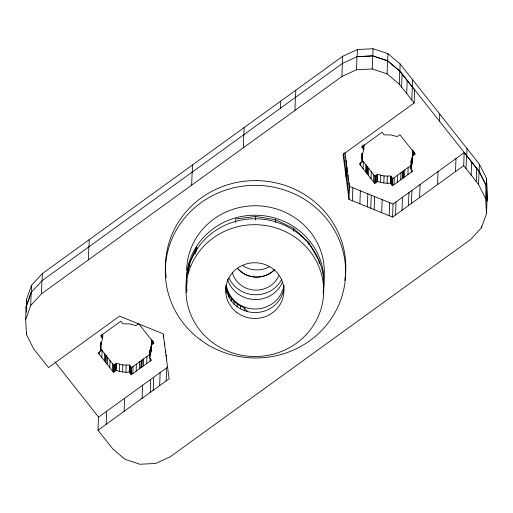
<?xml version="1.0" encoding="UTF-8"?>
<svg xmlns="http://www.w3.org/2000/svg" width="513" height="513" viewBox="0 0 513 513"><rect width="100%" height="100%" fill="white"/><g stroke="black" fill="none" stroke-linecap="round" stroke-linejoin="round"><path stroke-width="0.77" d="M25.65 319.682L30.722 305.459L41.482 293.802L341.876 76.495L356.529 69.762L356.984 56.738L372.675 55.943L387.546 60.842L399.755 71.179L414.613 89.974L414.158 103.004L343.069 154.432L348.987 199.403L392.605 217.102L393.061 204.071L464.156 152.643L479.02 171.445L486.093 185.494L486.965 200.519L486.516 213.543L481.444 227.772L470.684 239.424L170.29 456.737L155.631 463.463L139.946 464.259L125.076 459.359L112.866 449.022L98.002 430.221L169.098 378.786L163.179 333.822L119.555 316.123L48.459 367.552L33.602 348.757L26.529 334.707L25.65 319.682L26.105 306.659L31.178 292.436L42.072 280.682L42.316 273.576L342.71 56.263L357.369 49.537L373.054 48.741L387.924 53.641L400.134 63.978L479.399 164.243L486.471 178.293L487.35 193.318L487.1 200.423L486.568 201.917M26.426 309.724L26.484 299.457L31.556 285.228L42.316 273.576M26.529 334.707L26.605 332.405M30.722 305.459L31.178 292.436M31.556 285.228L31.306 292.333L26.24 306.562M41.482 293.802L41.938 280.778L342.466 63.368L342.71 56.263M88.416 259.847L88.871 246.824M89.006 246.727L89.256 239.622M99.304 354.374L99.387 352.001M151.598 342.665C151.143 347.692 148.68 352.264 149.488 357.478L151.54 360.075L131.296 374.714L131.546 367.609L129.494 365.019L122.851 364.961L116.451 363.262L116.201 370.367L113.495 372.323L98.143 352.899L100.849 350.943L100.734 345.39M100.651 347.756L100.971 342.222M98.002 430.221L98.458 417.197L167.783 367.039M100.849 350.943L100.997 342.248M101.612 337.169L101.696 334.797M102.318 338.061L102.459 334.117M101.863 357.606L102.113 350.501M100.888 344.589L102.638 338.471L102.78 334.521M104.421 360.844L104.671 353.739M105.582 362.319L105.832 355.214L100.83 348.885M105.781 362.576L105.832 355.214M105.941 362.768L106.031 355.471M107.223 364.39L107.473 357.285L106.185 355.663M106.165 424.315L106.621 411.291M109.776 367.622L110.026 360.517M112.334 370.854L112.584 363.749M113.495 372.323L113.745 365.218L107.473 357.285M113.918 372.021L114.168 364.916M114.848 371.348L115.098 364.243M115.778 370.675L116.028 363.57M131.296 374.714L129.244 372.124L125.916 372.303L119.349 371.418L119.6 364.313M122.607 372.066L122.851 364.961M124.12 411.323L124.576 398.3M125.916 372.303L126.166 365.198M129.244 372.124L129.494 365.019M129.565 372.528L129.815 365.423M130.27 373.419L130.52 366.314M130.975 374.31L131.225 367.205M132.809 373.624L133.053 366.519M136.131 371.22L136.381 364.115M139.453 368.815L139.703 361.71M140.966 367.725L141.21 360.62L150.277 354.06M141.19 367.565L141.441 360.459M141.421 367.404L141.665 360.299M141.639 367.237L141.889 360.132M141.864 367.071L142.114 359.966M142.082 398.332L142.537 385.308M143.377 365.981L143.627 358.876M146.699 363.57L146.949 356.464M149.809 357.882L149.732 350.373M150.027 361.165L150.136 358.01M149.488 357.478L150.572 354.464L150.816 347.359M150.572 354.464L151.47 348.18L151.463 339.471M151.232 351.354L151.482 344.249M151.47 348.18L151.579 345.025M151.694 344.691L151.861 339.952M150.245 392.426L150.7 379.402M152.624 344.018L152.739 340.863M153.56 343.344L153.611 341.767M153.188 390.297L153.643 377.267M159.671 385.609L160.127 372.579M163.641 337.33L163.718 335.034M164.66 345.063L164.737 342.761M165.673 352.79L165.757 350.494M166.135 356.304L166.193 354.772M166.603 359.818L166.654 358.286M166.154 380.922L166.61 367.892M187.008 290.685L186.399 287.639L186.963 280.111M188.175 271.749L188.656 265.022L196.556 247.279L197.915 248.991M191.676 185.148L192.131 172.124M192.266 172.022L192.516 164.917M196.556 247.279L196.434 250.831L194.857 254.377M226.041 289.813L226.111 287.684C228.304 296.88 235.454 304.51 244.31 307.678L247.478 311.686M227.201 293.532L227.278 291.403M228.933 297.117L229.01 294.988M231.216 301.227L231.318 298.38M235.614 222.482L235.743 218.929L255.743 216.492L275.5 219.718L293.616 228.413L308.698 242.399L318.663 260.091M234.005 304.273L234.101 301.426M237.141 306.838L237.237 303.997M243.309 147.795L243.765 134.772M243.899 134.675L244.143 127.57M240.559 308.929L240.661 306.088M244.214 310.525L244.31 307.678M255.615 220.045L255.743 216.492M275.398 222.559L275.5 219.718M280.489 108.198L280.739 101.093M294.937 110.449L295.392 97.419M295.526 97.323L295.777 90.217M293.519 231.254L293.616 228.413M308.627 244.534L308.698 242.399M341.876 76.495L342.331 63.465L357.119 56.642L372.804 55.846L387.681 60.746L399.884 71.083L479.155 171.348L486.228 185.398L487.1 200.423M343.53 157.946L343.691 153.349M344.544 165.673L344.999 152.65L349.443 186.379L348.987 199.403M345.563 173.4L346.019 160.377M346.025 176.914L346.48 163.891M346.487 180.429L346.942 167.405M347.506 188.162L347.961 175.132M348.526 195.889L348.981 182.865M357.119 56.642L357.369 49.537M352.393 200.788L352.848 187.758M360.517 165.404L360.626 162.249M359.889 203.828L360.344 190.798M362.12 147.308L362.172 145.73M410.695 168.508L412.446 162.384L412.696 155.279L410.945 161.403L410.695 168.508L412.753 171.105L392.509 185.751L392.759 178.646L390.707 176.049L384.064 175.991L377.664 174.298L377.414 181.403L374.708 183.359L359.35 163.936L362.063 161.973L362.056 153.265M361.864 158.793L362.184 153.259M362.063 161.973L362.21 153.278M362.826 148.199L362.909 145.833M363.531 149.097L363.672 145.147M363.076 168.642L363.326 161.537M362.101 155.625L363.852 149.501L364.018 144.769M365.634 171.881L365.884 164.776M366.795 173.349L367.045 166.244L362.043 159.921M366.994 173.606L367.045 166.244M367.154 173.804L367.244 166.501M368.437 175.42L368.68 168.315M367.391 206.867L367.84 193.843M414.158 103.004L399.3 84.203L387.091 73.866L372.22 68.966L372.675 55.943M372.804 55.846L373.054 48.741M370.989 178.659L371.239 171.554M370.796 208.252L371.252 195.222M373.547 181.891L373.797 174.786M374.708 183.359L374.958 176.254L367.398 166.699M374.201 209.631L374.657 196.607M375.131 183.051L375.381 175.946M376.061 182.384L376.311 175.279M376.991 181.711L377.241 174.606M392.509 185.751L390.457 183.154L387.129 183.333L380.563 182.455L380.813 175.35M381.704 212.677L382.159 199.647M387.091 73.866L387.546 60.842M387.681 60.746L387.924 53.641M383.82 183.096L384.064 175.991M387.129 183.333L387.379 176.228M389.2 215.716L389.656 202.686M390.457 183.154L390.707 176.049M390.778 183.564L391.028 176.459M391.483 184.456L391.733 177.351M392.189 185.347L392.439 178.242M394.022 184.661L394.266 177.556M399.3 84.203L399.755 71.179M399.884 71.083L400.134 63.978M395.555 214.966L396.004 201.942M397.344 182.256L397.588 175.151M401.621 87.139L402.077 74.116M400.666 179.851L400.916 172.746M402.179 178.755L402.423 171.65L410.932 165.494M402.404 178.595L402.654 171.489M402.628 178.434L402.878 171.329M402.852 178.274L403.103 171.169M403.077 178.107L403.327 171.002M402.032 210.279L402.487 197.255M406.726 93.603L407.181 80.579M404.59 177.011L404.834 169.906M407.912 174.606L408.162 167.501M412.272 86.748L412.523 79.643M411.836 100.067L412.292 87.037M408.515 205.591L408.97 192.567M411.022 168.918L411.157 164.968M411.24 172.201L411.349 169.04M411.785 165.5L412.029 158.395M412.446 162.384L412.702 149.719M412.907 155.728L413.1 150.2M411.458 203.462L411.913 190.432M413.837 155.054L413.953 151.893M414.773 154.381L414.825 152.803M419.621 197.556L420.076 184.526M439.519 121.215L439.769 114.11M437.576 184.565L438.031 171.541M455.538 171.573L455.993 158.549M486.516 213.543L485.638 198.525L478.565 184.468L463.701 165.667L464.156 152.643M466.022 168.604L466.477 155.58M466.766 155.683L467.016 148.578M471.133 175.068L471.588 162.044M476.244 181.531L476.692 168.508M478.565 184.468L479.02 171.445M479.155 171.348L479.399 164.243M481.444 227.772L481.495 226.239M485.638 198.525L486.093 185.494M486.228 185.398L486.471 178.293M187.764 272.967L188.656 265.022M186.399 287.639L187.021 282.079M188.534 268.575L190.111 265.022M100.676 344.146L101.093 343.838M361.883 155.176L362.306 154.868M113.745 365.218L116.451 363.262M374.958 176.254L377.664 174.298M151.271 344.999L153.983 343.037L138.625 323.613L135.913 325.575L129.513 323.883L122.883 323.825L120.824 321.221L100.586 335.868L102.638 338.471M412.484 156.035L415.197 154.073L399.839 134.65L397.126 136.612L390.726 134.919L384.096 134.861L382.038 132.258L361.8 146.904L363.852 149.501M131.546 367.609L141.21 360.62M392.759 178.646L402.423 171.65M392.605 217.102L463.701 165.667M356.529 69.762L372.22 68.966M377.414 181.403L380.563 182.455M116.201 370.367L119.349 371.418M349.443 186.379L393.061 204.071M410.945 161.403L411.266 161.813M54.994 361.954L98.592 417.101M225.989 291.237L226.457 292.724M318.81 260.854L319.426 263.9M186.52 284.087L186.822 285.606M26.484 299.457L26.58 301.035M26.105 306.659L26.426 312.193M283.869 285.728A29.1 27.856 2 0 1 254.993 308.999A29.1 27.856 2 0 1 226.387 285.254M282.304 282.548A29.1 27.856 2 0 1 253.8 299.477A29.1 27.856 2 0 1 227.535 279.354M186.45 285.299A68.857 65.92 2 0 1 258.379 215.3A68.857 65.92 2 0 1 323.126 291.839M186.835 289.185A68.857 65.92 2 0 1 186.655 287.639M186.636 270.313A68.857 65.92 2 0 1 260.771 205.957A68.857 65.92 2 0 1 323.697 280.829M166.186 277.462A90.173 86.319 2 0 1 256.949 180.614A90.173 86.319 2 0 1 344.742 280.457M281.849 279.13A29.1 27.856 2 0 1 255.108 294.783A29.1 27.856 2 0 1 228.997 278.04M186.713 292.737A68.857 65.92 2 0 1 255.403 218.775A68.857 65.92 2 0 1 323.241 293.853M284.112 285.664A29.1 27.856 2 0 1 254.865 312.552A29.1 27.856 2 0 1 225.932 285.19M274.526 269.729A24.592 23.54 2 0 1 237.57 268.267M269.793 266.484A24.592 23.54 2 0 1 242.482 265.401M278.751 275.808A24.592 23.54 2 0 1 254.339 290.095A24.592 23.54 2 0 1 232.293 272.512M274.397 269.825A24.592 23.54 2 0 1 237.436 268.363M200.198 339.702A90.173 86.319 2 0 0 344.807 283.663A90.173 86.319 2 0 0 221.436 191.631A90.173 86.319 2 0 0 200.198 339.702M212.606 342.569A68.857 65.92 2 0 0 323.036 299.778A68.857 65.92 2 0 0 228.817 229.497A68.857 65.92 2 0 0 212.606 342.569M236.98 312.571A29.1 27.856 2 0 0 283.651 294.488A29.1 27.856 2 0 0 243.829 264.785A29.1 27.856 2 0 0 236.98 312.571"/></g></svg>
